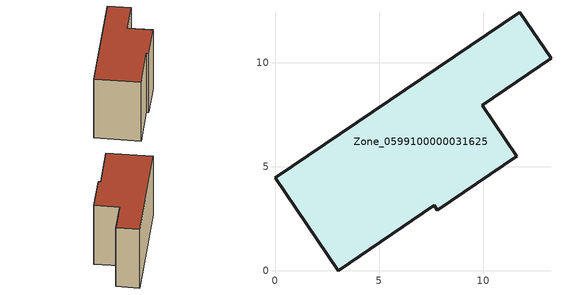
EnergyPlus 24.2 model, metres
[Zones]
Zone_0599100000031625
 floor ground (C_G): 11.74,12.43 13.25,10.21 9.94,7.96 11.61,5.5 7.8,2.92 7.64,3.15 3.04,0 0,4.47 z0
 wall outside (C_F): 13.25,10.21 11.74,12.43 0,4.47 3.04,0 7.64,3.15 7.8,2.92 11.61,5.5 9.94,7.96 13.25,10.21 z0:8.21
 roof outside (C_R): 11.74,12.43 0,4.47 3.04,0 7.64,3.15 7.8,2.92 11.61,5.5 9.94,7.96 13.25,10.21 z8.21
[BUILDING]
Pand.0599100000031625: North Axis=0; Terrain=City; Loads Convergence Tolerance Value=0.04; Temperature Convergence Tolerance Value=0.4; Solar Distribution=FullExterior; Maximum Number of Warmup Days=25; Minimum Number of Warmup Days=1
[Site:Location]
Rotterdam.The.Hague.AP_ZH_NLD Design_Conditions: Latitude=51.96; Longitude=4.45; Time Zone=1; Elevation=-4.5
[SITE:GROUNDTEMPERATURE:BUILDINGSURFACE]
18, 18, 18, 18, 18, 18, 18, 18, 18, 18, 18, 18
[MATERIAL] Thermal Absorptance=0.9; Solar Absorptance=0.7; Visible Absorptance=0.7
Name | Roughness | Thickness | Conductivity | Density | Specific Heat
G.TI.1975-1991 | MediumSmooth | 0.15 | 0.288461 | 540 | 1210
F.TI.1975-1991 | Rough | 0.3 | 0.230769 | 1920 | 840
R.TI.1975-1991 | MediumRough | 0.2 | 0.153846 | 1500 | 1000
[CONSTRUCTION]
C_G: G.TI.1975-1991
C_F: F.TI.1975-1991
C_R: R.TI.1975-1991
[ZONE]
Zone_0599100000031625: Type=1; Multiplier=1; Ceiling Height=Autocalculate; Volume=Autocalculate; Floor Area=autocalculate; Part of Total Floor Area=Yes
[ZONEINFILTRATION:DESIGNFLOWRATE]
Infil_Zone_0599100000031625: Zone or ZoneList or Space or SpaceList=Zone_0599100000031625; Schedule=AlwaysOn; Design Flow Rate Calculation Method=Flow/Area; Flow Rate per Floor Area=0.003; Constant Term Coefficient=1; Temperature Term Coefficient=0; Velocity Term Coefficient=0; Velocity Squared Term Coefficient=0
[HVACTEMPLATE:ZONE:IDEALLOADSAIRSYSTEM]
Zone_0599100000031625: Maximum Heating Supply Air Temperature=50; Minimum Cooling Supply Air Temperature=13; Maximum Heating Supply Air Humidity Ratio=0.0156; Minimum Cooling Supply Air Humidity Ratio=0.0077; Heating Limit=NoLimit; Cooling Limit=NoLimit; Dehumidification Control Type=ConstantSensibleHeatRatio; Cooling Sensible Heat Ratio=0.7; Dehumidification Setpoint=60; Humidification Control Type=None; Humidification Setpoint=30; Outdoor Air Method=None; Outdoor Air Flow Rate per Person=0.00944; Outdoor Air Flow Rate per Zone Floor Area=0; Outdoor Air Flow Rate per Zone=0; Demand Controlled Ventilation Type=None; Outdoor Air Economizer Type=NoEconomizer; Heat Recovery Type=None; Sensible Heat Recovery Effectiveness=0.7; Latent Heat Recovery Effectiveness=0.65
[ZONECONTROL:THERMOSTAT]
ThermostatControl_Zone_0599100000031625: Zone or ZoneList=Zone_0599100000031625; Control Type Schedule=DualSetpointControlType; Control 1=Thermostat_Zone_0599100000031625; Temperature Difference Between Cutout And Setpoint=0
[THERMOSTATSETPOINT:DUALSETPOINT]
Thermostat_Zone_0599100000031625: Heating Setpoint Temperature Schedule=HeatingSetpoint_Zone_0599100000031625; Cooling Setpoint Temperature Schedule=CoolingSetpoint_Zone_0599100000031625
[SCHEDULE:COMPACT]
HeatingSetpoint_Zone_0599100000031625: Through: 12/31, For: AllDays, Until: 24:00, 21
CoolingSetpoint_Zone_0599100000031625: Through: 12/31, For: AllDays, Until: 24:00, 24
DualSetpointControlType: Through: 12/31, For: AllDays, Until: 24:00, 4
AlwaysOn: Through: 12/31, For: AllDays, Until: 24:00, 1
